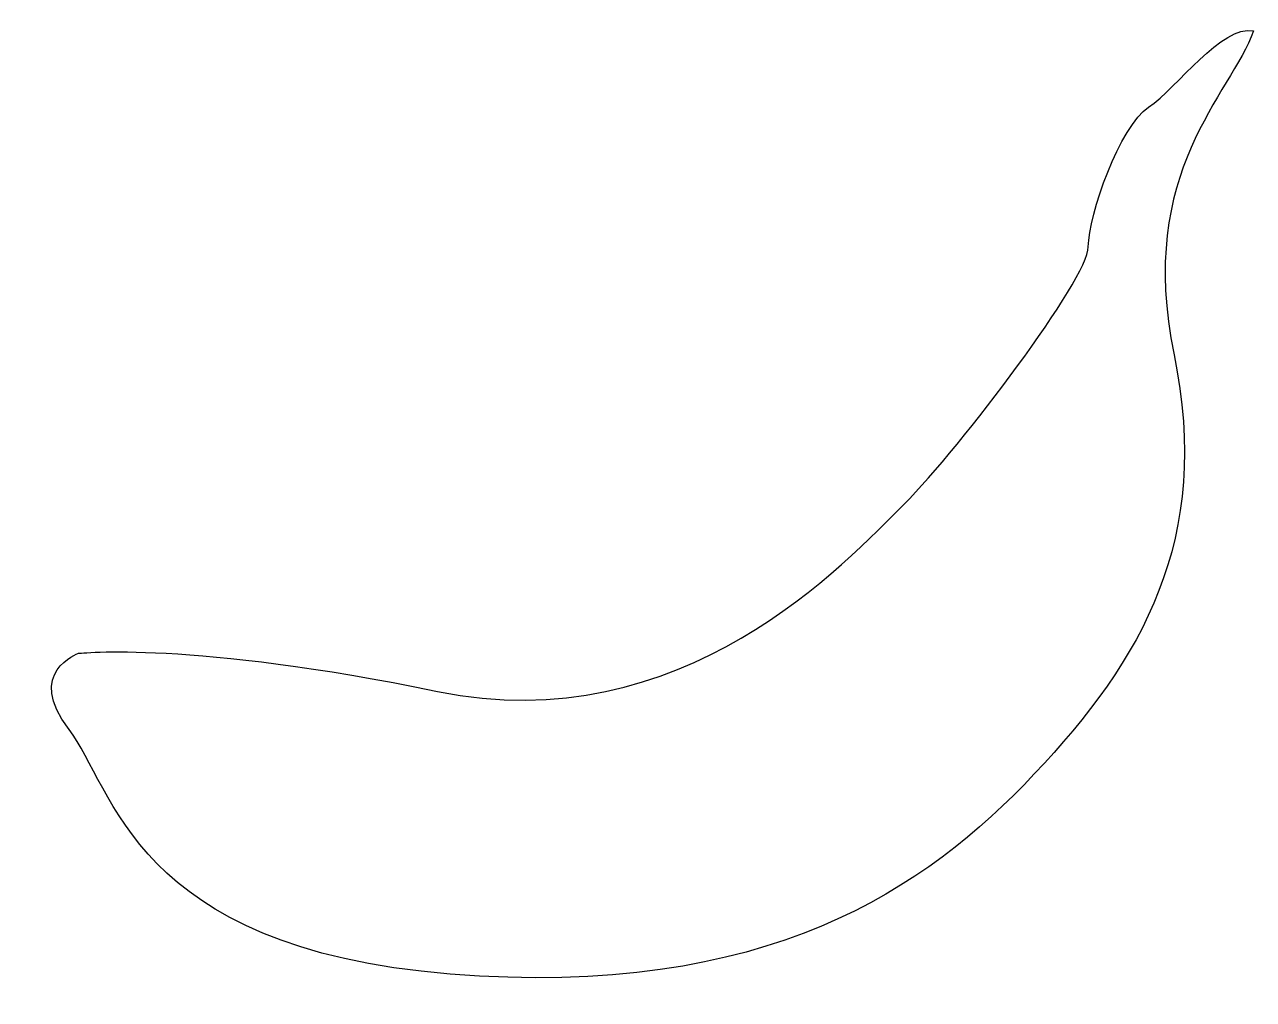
# Model space of a CAD drawing. Header units: centimetres. Extents: x -11.1 to 10.6, y -8.7 to 8.5.
import ezdxf

# ---------------------------------------------------------------- set-up
doc = ezdxf.new("R2010")
doc.units = ezdxf.units.CM
doc.header["$MEASUREMENT"] = 0
doc.layers.add('Camada 1', color=7, linetype='Continuous')

msp = doc.modelspace()

# ---------------------------------------------------------------- linework, layer by layer
at = {"layer": 'Camada 1'}
msp.add_open_spline([(-10.12666, -2.63308), (-10.12666, -2.63308), (-11.07919, -2.96929), (-10.29478, -3.9778), (-10.29478, -3.9778), (-9.51037, -4.98631), (-9.17419, -7.84389), (-3.57111, -8.29215), (-3.57111, -8.29215), (2.03194, -8.74035), (4.83351, -6.77937), (6.73851, -4.76226), (6.73851, -4.76226), (8.64348, -2.74516), (9.87626, -0.61603), (9.20384, 2.63377), (9.20384, 2.63377), (8.53146, 5.88354), (10.21236, 7.22823), (10.60458, 8.34887), (10.60458, 8.34887), (10.0443, 8.46095), (9.25997, 7.34036), (8.75562, 7.00415), (8.75562, 7.00415), (8.25124, 6.66794), (7.69099, 5.09907), (7.69099, 4.53879), (7.69099, 4.53879), (7.69099, 3.97851), (5.4497, 1.0089), (4.44122, 0.00034), (4.44122, 0.00034), (3.43271, -1.00823), (0.51917, -4.2019), (-3.79521, -3.30542), (-3.79521, -3.30542), (-8.10959, -2.40895), (-10.12666, -2.63308), (-10.12666, -2.63308)], degree=3, knots=[0, 0, 0, 0, 0.09090909, 0.09090909, 0.09090909, 0.09090909, 0.18181818, 0.18181818, 0.18181818, 0.18181818, 0.27272727, 0.27272727, 0.27272727, 0.27272727, 0.36363636, 0.36363636, 0.36363636, 0.36363636, 0.45454545, 0.45454545, 0.45454545, 0.45454545, 0.54545455, 0.54545455, 0.54545455, 0.54545455, 0.63636364, 0.63636364, 0.63636364, 0.63636364, 0.72727273, 0.72727273, 0.72727273, 0.72727273, 0.81818182, 0.81818182, 0.81818182, 0.81818182, 1, 1, 1, 1], dxfattribs=at)

doc.saveas('drawing.dxf')
